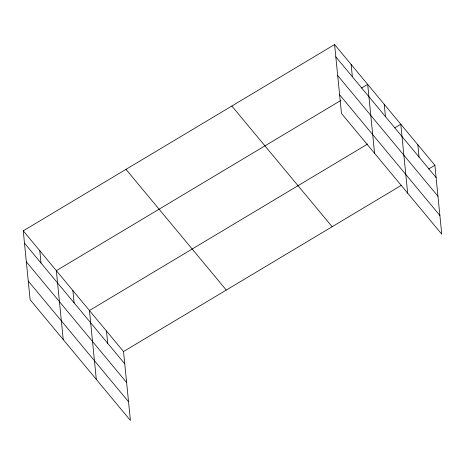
<?xml version="1.0" encoding="UTF-8"?>
<svg xmlns="http://www.w3.org/2000/svg" width="465" height="465" viewBox="0 0 465 465"><rect width="100%" height="100%" fill="white"/><g stroke="black" fill="none" stroke-linecap="round" stroke-linejoin="round"><path stroke-width="0.7" d="M23.25 230.826L123.527 351.54L130.409 420.453L30.126 299.739L23.25 230.826L334.591 44.547L434.874 165.261L441.75 234.174L341.473 113.46L334.591 44.547M340.909 100.405L56.341 270.665L63.223 339.578M361.456 88.106L367.687 84.38L374.563 153.293M367.774 143.964L89.437 310.498L96.313 379.411M394.553 127.945L400.778 124.219L407.654 193.126M123.527 351.54L401.249 185.378M428.643 168.987L434.874 165.261M335.823 56.846L436.1 177.56M337.683 75.528L437.966 196.242M339.607 94.779L439.884 215.493M231.849 106.02L332.126 226.734M125.992 169.353L226.275 290.067M24.476 243.131L124.76 363.845M26.342 261.812L126.62 382.526M28.266 281.058L128.543 401.772M417.826 144.737L419.052 157.042M384.23 104.3L385.456 116.599M351.139 64.466L352.365 76.766M106.479 331.022L107.711 343.321M72.889 290.584L74.115 302.884M39.798 250.745L41.025 263.045"/></g></svg>
